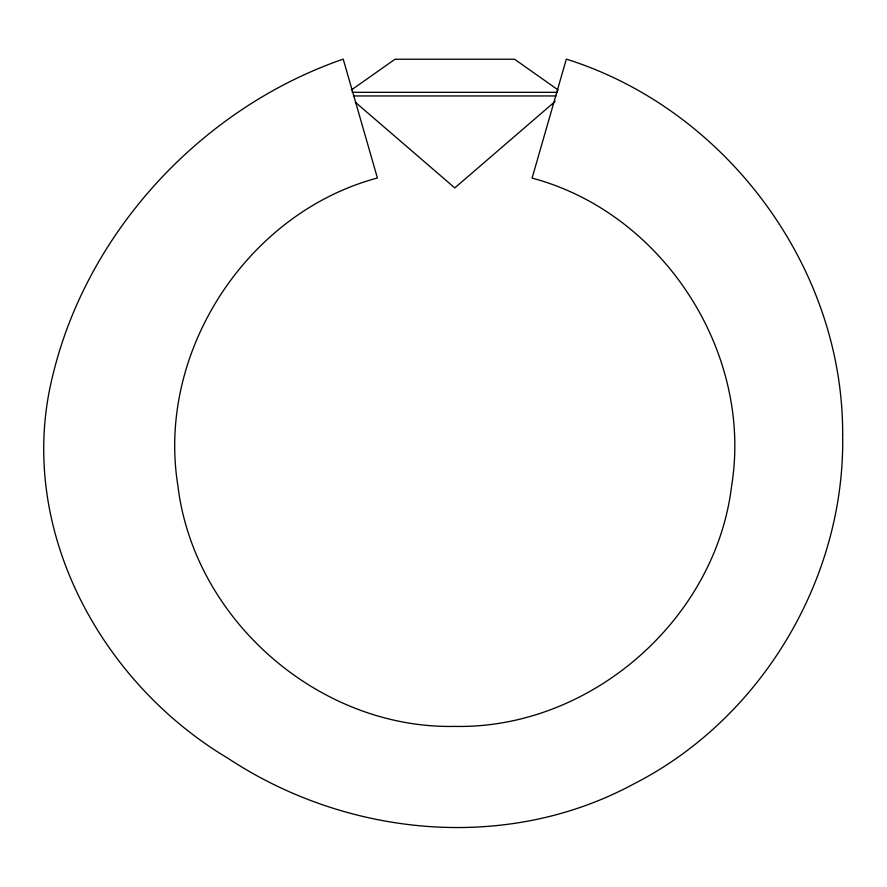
<?xml version="1.0" encoding="UTF-8"?>
<svg xmlns="http://www.w3.org/2000/svg" width="887" height="887" viewBox="0 0 887 887"><rect width="100%" height="100%" fill="white"/><g stroke="black" fill="none" stroke-linecap="round" stroke-linejoin="round"><path stroke-width="1.33" d="M555.218 101.362L454.776 187.911L355.377 102.26M351.407 89.953L395.003 59.241L514.538 59.241L558.134 89.953M352.106 92.315L557.435 92.315M353.469 95.951L556.071 95.951M842.65 434.541C845.455 578.191 761.467 719.18 633.218 784.23C506.033 852.806 346.817 836.829 227.926 758.241C99.178 681.626 15.234 525.714 52.688 375.844C87.358 230.764 202.691 107.549 343.214 59.13L377.418 177.999C246.908 212.88 156.201 352.206 177.91 485.843C194.065 620.168 319.508 729.158 454.776 726.398C590.032 729.158 715.476 620.168 731.631 485.843C753.251 352.283 662.844 212.858 532.089 178.099L566.327 59.13C725.732 109.112 843.404 267.042 842.65 434.541"/></g></svg>
